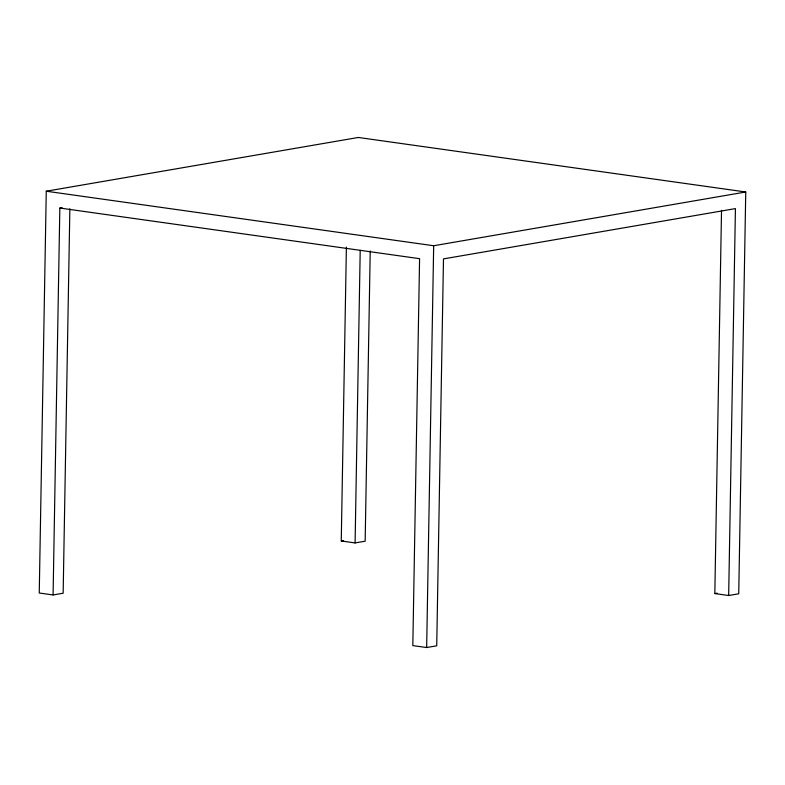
<?xml version="1.0" encoding="UTF-8"?>
<svg xmlns="http://www.w3.org/2000/svg" width="785" height="785" viewBox="0 0 785 785"><rect width="100%" height="100%" fill="white"/><g stroke="black" fill="none" stroke-linecap="round" stroke-linejoin="round"><path stroke-width="1.18" d="M721.523 210.331L714.831 593.568L728.666 595.521L738.734 593.784L745.75 191.991L358.343 137.463L46.266 191.216L39.25 593.009L53.086 594.952L63.153 593.224L69.865 208.761M53.086 594.952L59.837 208.045L62.074 207.662M370.226 251.014L365.162 541.199L355.095 542.935L341.259 540.983L346.391 247.128M355.095 542.935L360.207 250.297M59.837 208.045L419.582 258.677L412.822 645.594L426.657 647.537L433.673 245.744L745.75 191.991M728.666 595.521L735.427 208.604L443.486 258.893L436.725 645.81L426.657 647.537M341.259 540.983L343.496 540.6M714.831 593.568L717.068 593.185M46.266 191.216L433.673 245.744"/></g></svg>
